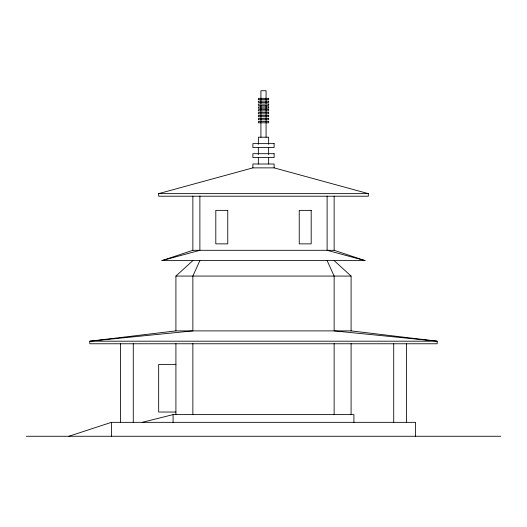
<?xml version="1.0" encoding="UTF-8"?>
<svg xmlns="http://www.w3.org/2000/svg" width="527" height="527" viewBox="0 0 527 527"><rect width="100%" height="100%" fill="white"/><g stroke="black" fill="none" stroke-linecap="round" stroke-linejoin="round"><path stroke-width="0.79" d="M199.885 260.608L192.862 276.069L192.862 330.89L89.821 341.193L89.821 343.769L437.179 343.769L437.179 341.193L351.087 330.89L175.913 330.89L89.821 341.193L437.179 341.193L334.138 330.89L334.138 276.069L327.115 260.608M175.913 330.89L175.913 276.069L192.862 260.608M161.947 260.608L192.862 250.305L334.138 250.305L365.053 260.608L161.947 260.608L199.885 250.305L199.885 195.998M68.885 436.264L111.421 422.338L415.579 422.338L415.579 436.264M158.667 193.633L252.881 167.869L274.119 167.869L368.333 193.633L368.333 196.209L158.667 196.209L158.667 193.633L368.333 193.633M142.257 422.338L173.087 414.611L353.913 414.611L353.913 422.338M175.913 276.069L351.087 276.069L351.087 330.89M175.913 364.374L158.673 364.374L158.673 412.035L175.913 412.035M26.35 436.264L500.65 436.264M365.053 260.608L327.115 250.305L327.115 196.097M334.138 260.608L351.087 276.069M406.6 343.65L406.6 422.338M393.722 343.65L393.722 422.338M351.087 343.637L351.087 414.611M334.138 196.097L334.138 250.305M334.138 343.637L334.138 414.611M274.119 167.869L274.119 164.002L252.881 164.002L252.881 167.869M268.651 144.332L268.651 137.211L258.349 137.211L258.349 144.332M268.651 147.501L268.651 154.47M268.651 157.566L268.651 164.002M266.076 98.826L266.076 90.736L260.924 90.736L260.924 98.826M266.076 99.636L266.076 103.891M266.076 105.341L266.076 113.107M266.076 113.845L266.076 116.019M266.076 116.744L266.076 122.04M266.076 122.798L266.076 137.211M260.924 99.636L260.924 103.891M260.924 105.341L260.924 113.107M260.924 113.845L260.924 116.019M260.924 116.744L260.924 122.04M260.924 122.798L260.924 137.211M258.349 147.501L258.349 154.47M258.349 157.566L258.349 164.002M192.862 196.097L192.862 250.305M192.862 343.637L192.862 414.611M175.913 343.637L175.913 414.611M173.087 414.611L173.087 422.338M133.278 343.65L133.278 422.338M120.4 343.65L120.4 422.338M111.421 422.338L111.421 436.264M268.651 98.345L258.349 98.345L258.349 99.636L268.651 99.636L268.651 98.345M268.651 101.151L258.349 101.151L258.349 102.436L268.651 102.436L268.651 101.151M268.651 104.05L258.349 104.05L258.349 105.341L268.651 105.341L268.651 104.05M268.651 106.895L258.349 106.895L258.349 108.18L268.651 108.18L268.651 106.895M268.651 109.616L258.349 109.616L258.349 110.901L268.651 110.901L268.651 109.616M268.651 112.561L258.349 112.561L258.349 113.845L268.651 113.845L268.651 112.561M268.651 115.459L258.349 115.459L258.349 116.744L268.651 116.744L268.651 115.459M268.651 118.483L258.349 118.483L258.349 119.767L268.651 119.767L268.651 118.483M268.651 121.506L258.349 121.506L258.349 122.798L268.651 122.798L268.651 121.506M274.119 143.634L252.881 143.634L252.881 147.501L274.119 147.501L274.119 143.634M274.119 153.7L252.881 153.7L252.881 157.566L274.119 157.566L274.119 153.7M227.763 210.372L215.806 210.372L215.806 243.863L227.763 243.863L227.763 210.372M311.193 210.372L299.237 210.372L299.237 243.863L311.193 243.863L311.193 210.372"/></g></svg>
